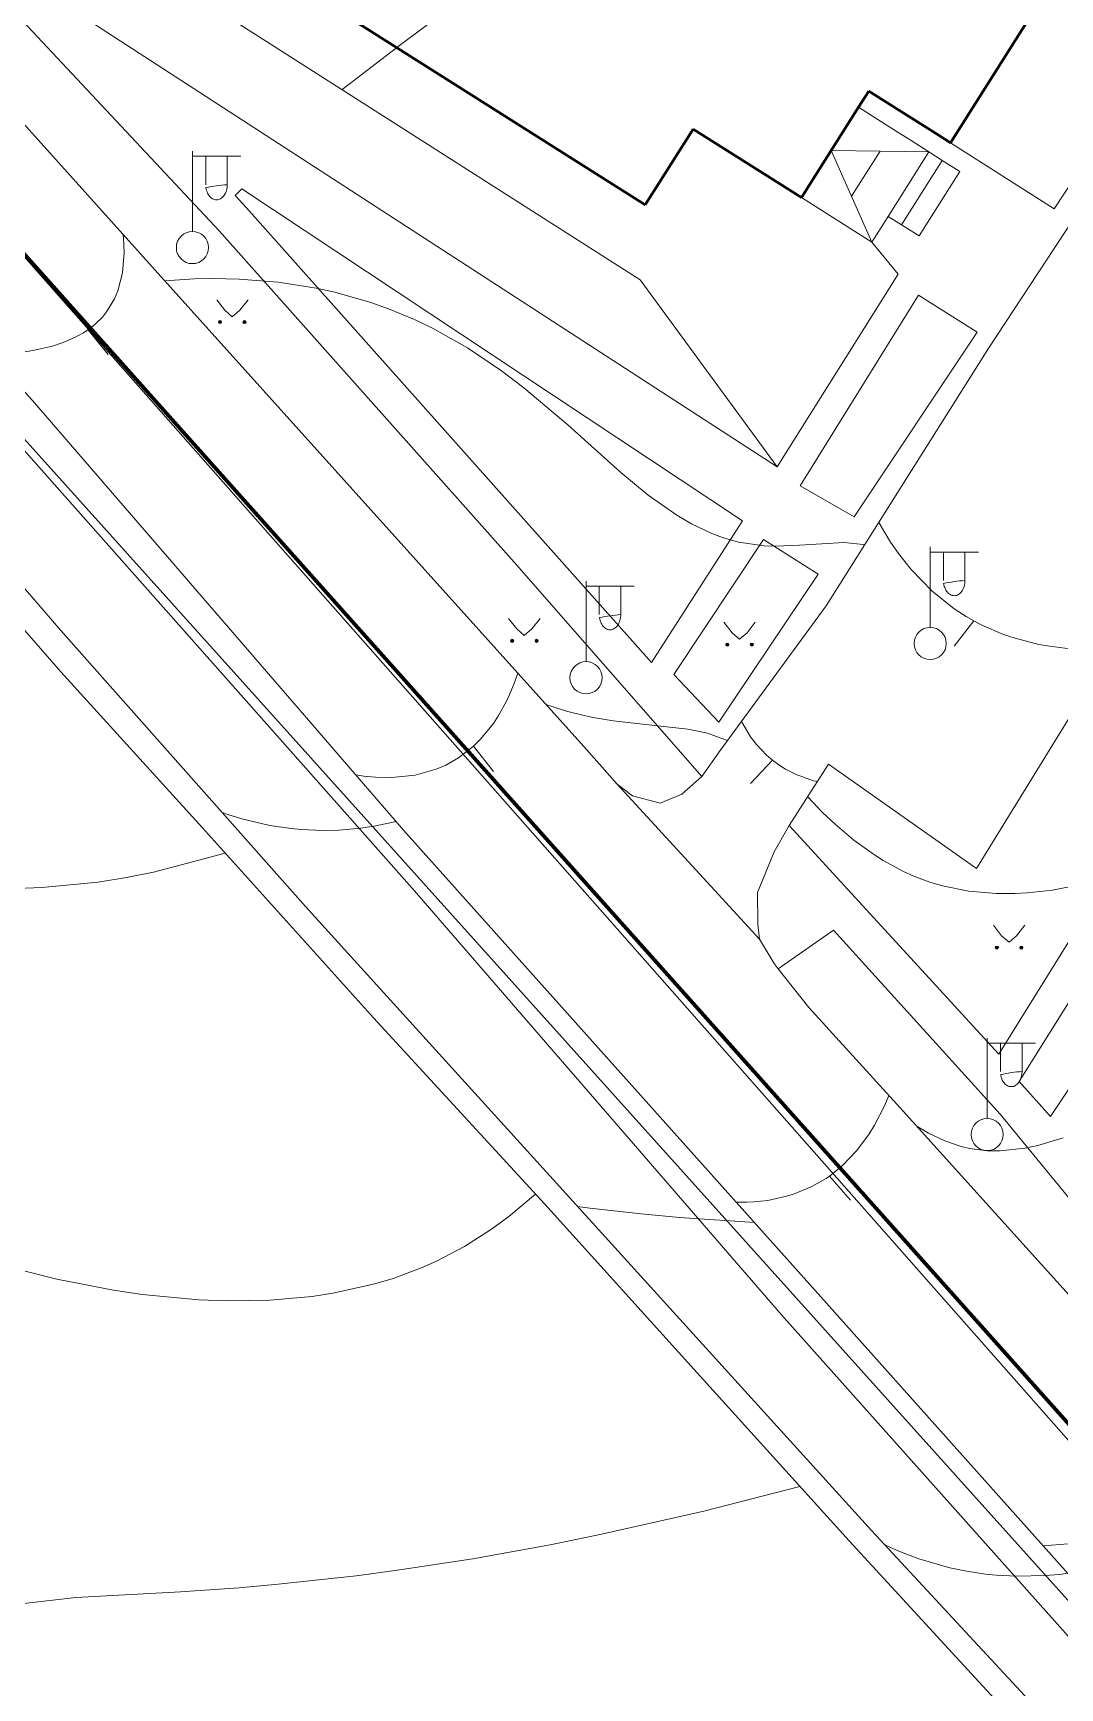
# Model space of a CAD drawing. Extents: x 1000 to 4000, y -5000 to -1000.
# Drawn here: x 1248.3 to 1312.1, y -4492.7 to -4389.8 of the extents above; entities that cross this region are included whole.
import ezdxf

# ---------------------------------------------------------------- set-up
doc = ezdxf.new("R2010")
doc.units = 0
doc.header["$MEASUREMENT"] = 0
for name, color, linetype in [('границы команд_1', 10, 'CONTINUOUS'), ('СЛОЙ_24', 7, 'CONTINUOUS'), ('СЛОЙ_3', 7, 'CONTINUOUS'), ('СЛОЙ_31', 7, 'CONTINUOUS'), ('СЛОЙ_37', 7, 'CONTINUOUS'), ('СЛОЙ_41', 7, 'CONTINUOUS'), ('СЛОЙ_44', 7, 'CONTINUOUS'), ('СЛОЙ_50', 7, 'CONTINUOUS'), ('СЛОЙ_51', 7, 'CONTINUOUS'), ('СЛОЙ_52', 7, 'CONTINUOUS'), ('СЛОЙ_6', 7, 'CONTINUOUS'), ('СЛОЙ_7', 7, 'CONTINUOUS')]:
    doc.layers.add(name, color=color, linetype=linetype)

msp = doc.modelspace()

# ---------------------------------------------------------------- linework, layer by layer
at = {"layer": 'границы команд_1', "color": 6, "lineweight": 100}
msp.add_lwpolyline([(1196.4, -4143.6), (1121.31, -4268.85), (1148.59, -4291.08), (1154.91, -4298.69), (1232.11, -4386.01), (1363.2, -4532.87)], dxfattribs=at)
at = {"layer": 'СЛОЙ_24', "color": 253, "linetype": 'Continuous', "lineweight": 0}
for p, q in [((1250.69, -4388.33), (1294.55, -4416.78)), ((1261.26, -4399.49), (1292.38, -4420.13)), ((1295.98, -4417.95), (1299.34, -4419.87)), ((1293.69, -4421.29), (1297.09, -4423.45)), ((1306.93, -4441.73), (1297.74, -4435.26)), ((1309.58, -4454.98), (1311.53, -4457.16))]:
    msp.add_line(p, q, dxfattribs=at)
for points in [[(1140.01, -4293.02), (1197.12, -4356.39), (1221.77, -4383.92), (1229.39, -4392.03), (1248.25, -4412.65), (1271.31, -4439.35), (1296.75, -4467.78), (1338.05, -4514.04), (1371.17, -4551.18), (1379.31, -4558.8), (1391.69, -4567.95), (1407.42, -4577.58), (1417.64, -4584.28), (1425.49, -4588.74), (1445.73, -4600.43)], [(1158.68, -4316.92), (1177.78, -4337.57), (1205.61, -4368.72), (1245.74, -4415.43), (1246.71, -4414.6), (1272, -4443.13), (1294.81, -4469.49), (1336.12, -4515.77), (1369.31, -4552.99), (1377.6, -4560.75), (1389.58, -4569.33), (1408.97, -4581.23), (1417.53, -4586.51), (1424.17, -4590.44)], [(1249.27, -4349.69), (1250.17, -4349.71), (1251.41, -4350.09), (1271.36, -4362.69), (1288.61, -4373.93), (1289.74, -4374.39), (1293.32, -4372.86), (1296.22, -4371.62), (1300.64, -4371.83), (1304.82, -4373.29), (1309.79, -4375.34), (1318.36, -4380.94), (1319.65, -4382.67), (1320.27, -4384.58), (1320.23, -4387.38), (1319.87, -4389.6), (1318.9, -4392.36), (1307.7, -4409.38)], [(1230.3, -4370.41), (1241.2, -4382.19), (1259.88, -4402.13), (1278.2, -4422.69), (1289.85, -4436.02)], [(1281.01, -4370.89), (1288.21, -4375.03), (1289.89, -4375.65), (1295.49, -4373.43), (1299.22, -4373.29), (1301.75, -4373.74), (1307.88, -4375.87), (1317.43, -4382), (1318.45, -4383.25), (1318.94, -4384.45), (1318.98, -4385.51), (1318.85, -4387.11), (1318.76, -4388.49), (1317.7, -4391.73), (1311.76, -4400.74)], [(1239.47, -4386.27), (1255.88, -4404.55), (1282.53, -4434.16), (1284.6, -4436.5)], [(1337.84, -4391.55), (1306.93, -4441.73)], [(1311.76, -4400.74), (1305.32, -4396.62)], [(1308.33, -4453.29), (1331.69, -4415.69), (1344.9, -4396.41)], [(1309.58, -4454.98), (1330.53, -4421.56), (1346.75, -4397.81)], [(1261.26, -4399.49), (1260.85, -4399.91), (1261.55, -4400.67), (1286.74, -4428.93)], [(1311.53, -4457.16), (1334.11, -4423.19), (1349.25, -4399.46)], [(1300.43, -4402.8), (1302.06, -4404.8), (1294.55, -4416.78)], [(1303.34, -4406.1), (1295.98, -4417.95)], [(1306.97, -4408.39), (1303.34, -4406.1)], [(1306.97, -4408.39), (1299.34, -4419.87)], [(1307.7, -4409.38), (1297.6, -4425.42), (1291.01, -4434.4), (1289.85, -4436.02)], [(1292.38, -4420.13), (1286.74, -4428.93)], [(1293.69, -4421.29), (1288.11, -4429.67)], [(1297.09, -4423.45), (1290.91, -4432.64)], [(1288.11, -4429.67), (1290.91, -4432.64)], [(1295.29, -4439.06), (1297.74, -4435.26)], [(1288.61, -4437.11), (1287.27, -4437.68), (1285.56, -4437.22), (1284.6, -4436.5)], [(1289.85, -4436.02), (1288.61, -4437.11)], [(1293.33, -4443.24), (1294.36, -4440.71), (1295.29, -4439.06)], [(1295.29, -4439.06), (1308.33, -4453.29)], [(1293.44, -4446.14), (1293.35, -4445.21), (1293.33, -4443.24)], [(1294.61, -4447.97), (1294.36, -4447.65), (1293.44, -4446.14)], [(1294.61, -4447.97), (1298.05, -4445.58), (1308.41, -4457.01), (1320.58, -4471.82)], [(1302.19, -4456.62), (1296.52, -4450.39), (1294.61, -4447.97)], [(1302.19, -4456.62), (1315.37, -4471.23), (1317.01, -4472.62)]]:
    msp.add_lwpolyline(points, dxfattribs=at)
at = {"layer": 'СЛОЙ_3', "color": 253, "linetype": 'Continuous', "lineweight": 0}
for p, q in [((1258.19, -4402.14), (1258.19, -4397.14)), ((1258.19, -4400.14), (1258.19, -4397.14)), ((1258.19, -4397.46), (1261.19, -4397.46)), ((1259.02, -4399.23), (1259.02, -4397.46)), ((1260.36, -4399.23), (1260.36, -4397.46)), ((1304.06, -4426.75), (1304.06, -4421.75)), ((1304.06, -4424.75), (1304.06, -4421.75)), ((1304.06, -4422.07), (1307.06, -4422.07)), ((1304.88, -4423.84), (1304.88, -4422.07)), ((1306.22, -4423.84), (1306.22, -4422.07)), ((1282.66, -4428.88), (1282.66, -4423.88)), ((1282.66, -4426.88), (1282.66, -4423.88)), ((1282.66, -4424.19), (1285.66, -4424.19)), ((1283.48, -4425.96), (1283.48, -4424.19)), ((1284.83, -4425.96), (1284.83, -4424.19)), ((1307.6, -4457.28), (1307.6, -4452.28)), ((1307.6, -4455.28), (1307.6, -4452.28)), ((1307.6, -4452.59), (1310.6, -4452.59)), ((1308.42, -4454.36), (1308.42, -4452.59)), ((1309.77, -4454.36), (1309.77, -4452.59))]:
    msp.add_line(p, q, dxfattribs=at)
for points in [[(1260.36, -4399.23, -0.035191), (1260.35, -4399.41, -0.036545), (1260.31, -4399.59, -0.03934), (1260.25, -4399.75, -0.0437), (1260.16, -4399.89, -0.049642), (1260.06, -4400.01, -0.056748), (1259.94, -4400.1, -0.0637), (1259.82, -4400.15, -0.068204), (1259.69, -4400.17, -0.068204), (1259.56, -4400.15, -0.0637), (1259.43, -4400.1, -0.056748), (1259.31, -4400.01, -0.049642), (1259.21, -4399.89, -0.0437), (1259.13, -4399.75, -0.03934), (1259.07, -4399.59, -0.036545), (1259.03, -4399.41, -0.035191)], [(1306.22, -4423.84, -0.035191), (1306.21, -4424.02, -0.036545), (1306.17, -4424.2, -0.03934), (1306.11, -4424.36, -0.0437), (1306.03, -4424.5, -0.049642), (1305.93, -4424.62, -0.056748), (1305.81, -4424.71, -0.0637), (1305.68, -4424.76, -0.068204), (1305.55, -4424.78, -0.068204), (1305.42, -4424.76, -0.0637), (1305.3, -4424.71, -0.056748), (1305.18, -4424.62, -0.049642), (1305.08, -4424.5, -0.0437), (1305, -4424.36, -0.03934), (1304.93, -4424.2, -0.036545), (1304.89, -4424.02, -0.035191)], [(1284.83, -4425.96, -0.035191), (1284.81, -4426.14, -0.036545), (1284.77, -4426.32, -0.03934), (1284.71, -4426.48, -0.0437), (1284.63, -4426.63, -0.049642), (1284.53, -4426.74, -0.056748), (1284.41, -4426.83, -0.0637), (1284.28, -4426.88, -0.068204), (1284.15, -4426.9, -0.068204), (1284.02, -4426.88, -0.0637), (1283.9, -4426.83, -0.056748), (1283.78, -4426.74, -0.049642), (1283.68, -4426.63, -0.0437), (1283.6, -4426.48, -0.03934), (1283.53, -4426.32, -0.036545), (1283.5, -4426.14, -0.035191)], [(1309.77, -4454.36, -0.035191), (1309.75, -4454.55, -0.036545), (1309.72, -4454.72, -0.03934), (1309.65, -4454.89, -0.0437), (1309.57, -4455.03, -0.049642), (1309.47, -4455.15, -0.056748), (1309.35, -4455.23, -0.0637), (1309.23, -4455.29, -0.068204), (1309.1, -4455.3, -0.068204), (1308.96, -4455.29, -0.0637), (1308.84, -4455.23, -0.056748), (1308.72, -4455.15, -0.049642), (1308.62, -4455.03, -0.0437), (1308.54, -4454.89, -0.03934), (1308.47, -4454.72, -0.036545), (1308.44, -4454.55, -0.035191)]]:
    msp.add_lwpolyline(points, format="xyb", close=True, dxfattribs=at)
for centre in [(1258.19, -4403.14), (1304.06, -4427.75), (1282.66, -4429.88), (1307.6, -4458.28)]:
    msp.add_circle(centre, 1, dxfattribs=at)
at = {"layer": 'СЛОЙ_31', "color": 253, "linetype": 'Continuous', "lineweight": 0}
for points in [[(1168.18, -4336.97), (1169.28, -4335.74), (1169.47, -4335.59), (1169.6, -4335.57), (1169.73, -4335.57), (1169.88, -4335.67), (1172.85, -4339.25), (1181.33, -4349.22), (1188.77, -4357), (1195.09, -4363.69), (1206.91, -4377.02), (1214.89, -4386.28), (1222.46, -4395.03), (1232.02, -4406.2), (1244.96, -4421.1), (1250, -4426.95)], [(1250, -4429.52), (1244.94, -4423.72), (1234.45, -4411.67), (1224.25, -4399.92), (1214.49, -4388.69), (1206.41, -4379.38), (1200.78, -4372.84), (1193.71, -4364.9), (1185.07, -4355.57), (1175.97, -4345.89), (1168.18, -4336.97)], [(1250, -4426.95), (1265.23, -4444.11), (1281.22, -4461.73), (1300.41, -4482.9), (1310.48, -4493.76), (1319.64, -4504.52), (1343.76, -4532.35), (1355.67, -4546.35)], [(1356.11, -4550.79), (1350.37, -4544.01), (1344.84, -4537.45), (1339.08, -4530.76), (1333.64, -4524.21), (1328.87, -4518.4), (1323.28, -4511.6), (1318.39, -4505.63), (1309.72, -4495.17), (1299.01, -4483.53), (1289.56, -4473.1), (1280.09, -4462.6), (1269.45, -4451.03), (1258.82, -4439.21), (1250, -4429.52)]]:
    msp.add_lwpolyline(points, dxfattribs=at)
at = {"layer": 'СЛОЙ_37', "color": 253, "linetype": 'Continuous', "lineweight": 0}
msp.add_lwpolyline([(1231.96, -4368.42), (1255.65, -4385.76), (1286.02, -4405.15), (1294.55, -4416.78)], dxfattribs=at)
at = {"layer": 'СЛОЙ_41', "color": 253, "linetype": 'Continuous', "lineweight": 0}
for p, q in [((1259.7, -4406.38), (1260.21, -4407.03)), ((1260.21, -4407.03), (1260.67, -4407.44)), ((1261.14, -4407.03), (1260.67, -4407.44)), ((1261.65, -4406.38), (1261.14, -4407.03)), ((1277.85, -4426.2), (1278.36, -4426.85)), ((1279.8, -4426.2), (1279.29, -4426.85)), ((1291.23, -4426.43), (1291.74, -4427.08)), ((1293.18, -4426.43), (1292.67, -4427.08)), ((1278.36, -4426.85), (1278.82, -4427.26)), ((1279.29, -4426.85), (1278.82, -4427.26)), ((1291.74, -4427.08), (1292.2, -4427.49)), ((1292.67, -4427.08), (1292.2, -4427.49)), ((1307.99, -4445.27), (1308.5, -4445.92)), ((1308.5, -4445.92), (1308.96, -4446.33)), ((1309.43, -4445.92), (1308.96, -4446.33)), ((1309.94, -4445.27), (1309.43, -4445.92))]:
    msp.add_line(p, q, dxfattribs=at)
for centre in [(1259.91, -4407.77), (1261.43, -4407.77), (1278.07, -4427.59), (1279.59, -4427.59), (1291.45, -4427.82), (1292.97, -4427.82), (1308.2, -4446.66), (1309.72, -4446.66)]:
    msp.add_circle(centre, 0.0976, dxfattribs=at)
for points in [[(1259.82, -4407.79), (1259.81, -4407.77), (1259.82, -4407.75)], [(1259.83, -4407.82), (1259.82, -4407.73), (1259.83, -4407.71)], [(1259.82, -4407.81), (1259.82, -4407.75), (1259.82, -4407.73)], [(1259.82, -4407.81), (1259.82, -4407.73), (1259.83, -4407.82)], [(1259.82, -4407.79), (1259.82, -4407.75), (1259.82, -4407.81)], [(1259.84, -4407.84), (1259.83, -4407.71), (1259.84, -4407.7)], [(1259.83, -4407.82), (1259.83, -4407.71), (1259.84, -4407.84)], [(1259.86, -4407.85), (1259.84, -4407.7), (1259.86, -4407.69)], [(1259.84, -4407.84), (1259.84, -4407.7), (1259.86, -4407.85)], [(1259.87, -4407.86), (1259.86, -4407.69), (1259.87, -4407.68)], [(1259.86, -4407.85), (1259.86, -4407.69), (1259.87, -4407.86)], [(1259.89, -4407.86), (1259.87, -4407.68), (1259.89, -4407.67)], [(1259.87, -4407.86), (1259.87, -4407.68), (1259.89, -4407.86)], [(1259.89, -4407.86), (1259.89, -4407.67), (1259.91, -4407.87)], [(1259.91, -4407.87), (1259.89, -4407.67), (1259.91, -4407.67)], [(1261.34, -4407.79), (1261.33, -4407.77), (1261.34, -4407.75)], [(1261.35, -4407.82), (1261.34, -4407.73), (1261.35, -4407.71)], [(1261.34, -4407.81), (1261.34, -4407.75), (1261.34, -4407.73)], [(1261.34, -4407.81), (1261.34, -4407.73), (1261.35, -4407.82)], [(1261.34, -4407.79), (1261.34, -4407.75), (1261.34, -4407.81)], [(1261.36, -4407.84), (1261.35, -4407.71), (1261.36, -4407.7)], [(1261.35, -4407.82), (1261.35, -4407.71), (1261.36, -4407.84)], [(1261.38, -4407.85), (1261.36, -4407.7), (1261.38, -4407.69)], [(1261.36, -4407.84), (1261.36, -4407.7), (1261.38, -4407.85)], [(1261.4, -4407.86), (1261.38, -4407.69), (1261.4, -4407.68)], [(1261.38, -4407.85), (1261.38, -4407.69), (1261.4, -4407.86)], [(1261.41, -4407.86), (1261.4, -4407.68), (1261.41, -4407.67)], [(1261.4, -4407.86), (1261.4, -4407.68), (1261.41, -4407.86)], [(1261.41, -4407.86), (1261.41, -4407.67), (1261.43, -4407.87)], [(1261.43, -4407.87), (1261.41, -4407.67), (1261.43, -4407.67)], [(1277.98, -4427.63), (1277.97, -4427.57), (1277.98, -4427.55)], [(1277.97, -4427.61), (1277.97, -4427.59), (1277.97, -4427.57)], [(1277.97, -4427.61), (1277.97, -4427.57), (1277.98, -4427.63)], [(1278, -4427.66), (1277.98, -4427.54), (1278, -4427.52)], [(1277.98, -4427.65), (1277.98, -4427.55), (1277.98, -4427.54)], [(1277.98, -4427.65), (1277.98, -4427.54), (1278, -4427.66)], [(1277.98, -4427.63), (1277.98, -4427.55), (1277.98, -4427.65)], [(1278.01, -4427.67), (1278, -4427.52), (1278.01, -4427.51)], [(1278, -4427.66), (1278, -4427.52), (1278.01, -4427.67)], [(1278.03, -4427.68), (1278.01, -4427.51), (1278.03, -4427.5)], [(1278.01, -4427.67), (1278.01, -4427.51), (1278.03, -4427.68)], [(1278.03, -4427.68), (1278.03, -4427.5), (1278.05, -4427.69)], [(1278.05, -4427.69), (1278.03, -4427.5), (1278.05, -4427.5)], [(1278.07, -4427.69), (1278.05, -4427.5), (1278.07, -4427.49)], [(1278.05, -4427.69), (1278.05, -4427.5), (1278.07, -4427.69)], [(1279.5, -4427.63), (1279.49, -4427.57), (1279.5, -4427.55)], [(1279.49, -4427.61), (1279.49, -4427.59), (1279.49, -4427.57)], [(1279.49, -4427.61), (1279.49, -4427.57), (1279.5, -4427.63)], [(1279.51, -4427.65), (1279.5, -4427.55), (1279.51, -4427.54)], [(1279.5, -4427.63), (1279.5, -4427.55), (1279.51, -4427.65)], [(1279.52, -4427.66), (1279.51, -4427.54), (1279.52, -4427.52)], [(1279.51, -4427.65), (1279.51, -4427.54), (1279.52, -4427.66)], [(1279.53, -4427.67), (1279.52, -4427.52), (1279.53, -4427.51)], [(1279.52, -4427.66), (1279.52, -4427.52), (1279.53, -4427.67)], [(1279.55, -4427.68), (1279.53, -4427.51), (1279.55, -4427.5)], [(1279.53, -4427.67), (1279.53, -4427.51), (1279.55, -4427.68)], [(1279.55, -4427.68), (1279.55, -4427.5), (1279.57, -4427.69)], [(1279.57, -4427.69), (1279.55, -4427.5), (1279.57, -4427.5)], [(1279.59, -4427.69), (1279.57, -4427.5), (1279.59, -4427.49)], [(1279.57, -4427.69), (1279.57, -4427.5), (1279.59, -4427.69)], [(1291.36, -4427.86), (1291.35, -4427.8), (1291.36, -4427.78)], [(1291.35, -4427.84), (1291.35, -4427.82), (1291.35, -4427.8)], [(1291.35, -4427.84), (1291.35, -4427.8), (1291.36, -4427.86)], [(1291.37, -4427.87), (1291.36, -4427.78), (1291.37, -4427.76)], [(1291.36, -4427.86), (1291.36, -4427.78), (1291.37, -4427.87)], [(1291.38, -4427.89), (1291.37, -4427.76), (1291.38, -4427.75)], [(1291.37, -4427.87), (1291.37, -4427.76), (1291.38, -4427.89)], [(1291.39, -4427.9), (1291.38, -4427.75), (1291.39, -4427.74)], [(1291.38, -4427.89), (1291.38, -4427.75), (1291.39, -4427.9)], [(1291.41, -4427.91), (1291.39, -4427.74), (1291.41, -4427.73)], [(1291.39, -4427.9), (1291.39, -4427.74), (1291.41, -4427.91)], [(1291.43, -4427.91), (1291.41, -4427.73), (1291.43, -4427.72)], [(1291.41, -4427.91), (1291.41, -4427.73), (1291.43, -4427.91)], [(1291.43, -4427.91), (1291.43, -4427.72), (1291.45, -4427.92)], [(1291.45, -4427.92), (1291.43, -4427.72), (1291.45, -4427.72)], [(1292.88, -4427.86), (1292.87, -4427.8), (1292.88, -4427.78)], [(1292.87, -4427.84), (1292.87, -4427.82), (1292.87, -4427.8)], [(1292.87, -4427.84), (1292.87, -4427.8), (1292.88, -4427.86)], [(1292.89, -4427.87), (1292.88, -4427.78), (1292.89, -4427.76)], [(1292.88, -4427.86), (1292.88, -4427.78), (1292.89, -4427.87)], [(1292.9, -4427.89), (1292.89, -4427.76), (1292.9, -4427.75)], [(1292.89, -4427.87), (1292.89, -4427.76), (1292.9, -4427.89)], [(1292.91, -4427.9), (1292.9, -4427.75), (1292.91, -4427.74)], [(1292.9, -4427.89), (1292.9, -4427.75), (1292.91, -4427.9)], [(1292.93, -4427.91), (1292.91, -4427.74), (1292.93, -4427.73)], [(1292.91, -4427.9), (1292.91, -4427.74), (1292.93, -4427.91)], [(1292.95, -4427.91), (1292.93, -4427.73), (1292.95, -4427.72)], [(1292.93, -4427.91), (1292.93, -4427.73), (1292.95, -4427.91)], [(1292.95, -4427.91), (1292.95, -4427.72), (1292.97, -4427.92)], [(1292.97, -4427.92), (1292.95, -4427.72), (1292.97, -4427.72)], [(1308.11, -4446.68), (1308.1, -4446.66), (1308.11, -4446.64)], [(1308.12, -4446.71), (1308.11, -4446.62), (1308.12, -4446.6)], [(1308.11, -4446.7), (1308.11, -4446.64), (1308.11, -4446.62)], [(1308.11, -4446.7), (1308.11, -4446.62), (1308.12, -4446.71)], [(1308.11, -4446.68), (1308.11, -4446.64), (1308.11, -4446.7)], [(1308.13, -4446.73), (1308.12, -4446.6), (1308.13, -4446.59)], [(1308.12, -4446.71), (1308.12, -4446.6), (1308.13, -4446.73)], [(1308.15, -4446.74), (1308.13, -4446.59), (1308.15, -4446.58)], [(1308.13, -4446.73), (1308.13, -4446.59), (1308.15, -4446.74)], [(1308.16, -4446.75), (1308.15, -4446.58), (1308.16, -4446.57)], [(1308.15, -4446.74), (1308.15, -4446.58), (1308.16, -4446.75)], [(1308.18, -4446.75), (1308.16, -4446.57), (1308.18, -4446.56)], [(1308.16, -4446.75), (1308.16, -4446.57), (1308.18, -4446.75)], [(1308.18, -4446.75), (1308.18, -4446.56), (1308.2, -4446.76)], [(1308.2, -4446.76), (1308.18, -4446.56), (1308.2, -4446.56)], [(1309.63, -4446.68), (1309.62, -4446.66), (1309.63, -4446.64)], [(1309.64, -4446.71), (1309.63, -4446.62), (1309.64, -4446.6)], [(1309.63, -4446.7), (1309.63, -4446.64), (1309.63, -4446.62)], [(1309.63, -4446.7), (1309.63, -4446.62), (1309.64, -4446.71)], [(1309.63, -4446.68), (1309.63, -4446.64), (1309.63, -4446.7)], [(1309.65, -4446.73), (1309.64, -4446.6), (1309.65, -4446.59)], [(1309.64, -4446.71), (1309.64, -4446.6), (1309.65, -4446.73)], [(1309.67, -4446.74), (1309.65, -4446.59), (1309.67, -4446.58)], [(1309.65, -4446.73), (1309.65, -4446.59), (1309.67, -4446.74)], [(1309.69, -4446.75), (1309.67, -4446.58), (1309.69, -4446.57)], [(1309.67, -4446.74), (1309.67, -4446.58), (1309.69, -4446.75)], [(1309.7, -4446.75), (1309.69, -4446.57), (1309.7, -4446.56)], [(1309.69, -4446.75), (1309.69, -4446.57), (1309.7, -4446.75)], [(1309.7, -4446.75), (1309.7, -4446.56), (1309.72, -4446.76)], [(1309.72, -4446.76), (1309.7, -4446.56), (1309.72, -4446.56)]]:
    msp.add_solid(points, dxfattribs=at)
at = {"layer": 'СЛОЙ_41', "color": 253, "linetype": 'Continuous', "lineweight": 0, "extrusion": (0, 0, -1)}
for points in [[(-1259.91, -4407.87), (-1259.91, -4407.67), (-1259.93, -4407.86)], [(-1259.93, -4407.86), (-1259.91, -4407.67), (-1259.93, -4407.67)], [(-1259.93, -4407.86), (-1259.93, -4407.67), (-1259.95, -4407.86)], [(-1259.95, -4407.86), (-1259.93, -4407.67), (-1259.95, -4407.68)], [(-1259.95, -4407.86), (-1259.95, -4407.68), (-1259.97, -4407.85)], [(-1259.97, -4407.85), (-1259.95, -4407.68), (-1259.97, -4407.69)], [(-1259.97, -4407.85), (-1259.97, -4407.69), (-1259.98, -4407.84)], [(-1259.98, -4407.84), (-1259.97, -4407.69), (-1259.98, -4407.7)], [(-1259.98, -4407.84), (-1259.98, -4407.7), (-1259.99, -4407.82)], [(-1259.99, -4407.82), (-1259.98, -4407.7), (-1259.99, -4407.71)], [(-1259.99, -4407.82), (-1259.99, -4407.71), (-1260, -4407.81)], [(-1260, -4407.81), (-1259.99, -4407.71), (-1260, -4407.73)], [(-1260, -4407.81), (-1260, -4407.73), (-1260.01, -4407.79)], [(-1260.01, -4407.79), (-1260, -4407.73), (-1260.01, -4407.75)], [(-1260.01, -4407.79), (-1260.01, -4407.75), (-1260.01, -4407.77)], [(-1261.43, -4407.87), (-1261.43, -4407.67), (-1261.45, -4407.86)], [(-1261.45, -4407.86), (-1261.43, -4407.67), (-1261.45, -4407.67)], [(-1261.45, -4407.86), (-1261.45, -4407.67), (-1261.47, -4407.86)], [(-1261.47, -4407.86), (-1261.45, -4407.67), (-1261.47, -4407.68)], [(-1261.47, -4407.86), (-1261.47, -4407.68), (-1261.49, -4407.85)], [(-1261.49, -4407.85), (-1261.47, -4407.68), (-1261.49, -4407.69)], [(-1261.49, -4407.85), (-1261.49, -4407.69), (-1261.5, -4407.84)], [(-1261.5, -4407.84), (-1261.49, -4407.69), (-1261.5, -4407.7)], [(-1261.5, -4407.84), (-1261.5, -4407.7), (-1261.51, -4407.82)], [(-1261.51, -4407.82), (-1261.5, -4407.7), (-1261.51, -4407.71)], [(-1261.51, -4407.82), (-1261.51, -4407.71), (-1261.52, -4407.81)], [(-1261.52, -4407.81), (-1261.51, -4407.71), (-1261.52, -4407.73)], [(-1261.52, -4407.81), (-1261.52, -4407.73), (-1261.53, -4407.79)], [(-1261.53, -4407.79), (-1261.52, -4407.73), (-1261.53, -4407.75)], [(-1261.53, -4407.79), (-1261.53, -4407.75), (-1261.53, -4407.77)], [(-1278.07, -4427.69), (-1278.07, -4427.49), (-1278.08, -4427.69)], [(-1278.08, -4427.69), (-1278.07, -4427.49), (-1278.08, -4427.5)], [(-1278.08, -4427.69), (-1278.08, -4427.5), (-1278.1, -4427.68)], [(-1278.1, -4427.68), (-1278.08, -4427.5), (-1278.1, -4427.5)], [(-1278.1, -4427.68), (-1278.1, -4427.5), (-1278.12, -4427.67)], [(-1278.12, -4427.67), (-1278.1, -4427.5), (-1278.12, -4427.51)], [(-1278.12, -4427.67), (-1278.12, -4427.51), (-1278.13, -4427.66)], [(-1278.13, -4427.66), (-1278.12, -4427.51), (-1278.13, -4427.52)], [(-1278.13, -4427.66), (-1278.13, -4427.52), (-1278.15, -4427.65)], [(-1278.15, -4427.65), (-1278.13, -4427.52), (-1278.15, -4427.54)], [(-1278.15, -4427.65), (-1278.15, -4427.54), (-1278.16, -4427.63)], [(-1278.16, -4427.63), (-1278.15, -4427.54), (-1278.16, -4427.55)], [(-1278.16, -4427.63), (-1278.16, -4427.55), (-1278.16, -4427.61)], [(-1278.16, -4427.61), (-1278.16, -4427.55), (-1278.16, -4427.57)], [(-1278.16, -4427.61), (-1278.16, -4427.57), (-1278.16, -4427.59)], [(-1279.59, -4427.69), (-1279.59, -4427.49), (-1279.61, -4427.69)], [(-1279.61, -4427.69), (-1279.59, -4427.49), (-1279.61, -4427.5)], [(-1279.61, -4427.69), (-1279.61, -4427.5), (-1279.62, -4427.68)], [(-1279.62, -4427.68), (-1279.61, -4427.5), (-1279.62, -4427.5)], [(-1279.62, -4427.68), (-1279.62, -4427.5), (-1279.64, -4427.67)], [(-1279.64, -4427.67), (-1279.62, -4427.5), (-1279.64, -4427.51)], [(-1279.64, -4427.67), (-1279.64, -4427.51), (-1279.66, -4427.66)], [(-1279.66, -4427.66), (-1279.64, -4427.51), (-1279.66, -4427.52)], [(-1279.66, -4427.66), (-1279.66, -4427.52), (-1279.67, -4427.65)], [(-1279.67, -4427.65), (-1279.66, -4427.52), (-1279.67, -4427.54)], [(-1279.67, -4427.65), (-1279.67, -4427.54), (-1279.68, -4427.63)], [(-1279.68, -4427.63), (-1279.67, -4427.54), (-1279.68, -4427.55)], [(-1279.68, -4427.63), (-1279.68, -4427.55), (-1279.68, -4427.61)], [(-1279.68, -4427.61), (-1279.68, -4427.55), (-1279.68, -4427.57)], [(-1279.68, -4427.61), (-1279.68, -4427.57), (-1279.68, -4427.59)], [(-1291.45, -4427.92), (-1291.45, -4427.72), (-1291.47, -4427.91)], [(-1291.47, -4427.91), (-1291.45, -4427.72), (-1291.47, -4427.72)], [(-1291.47, -4427.91), (-1291.47, -4427.72), (-1291.48, -4427.91)], [(-1291.48, -4427.91), (-1291.47, -4427.72), (-1291.48, -4427.73)], [(-1291.48, -4427.91), (-1291.48, -4427.73), (-1291.5, -4427.9)], [(-1291.5, -4427.9), (-1291.48, -4427.73), (-1291.5, -4427.74)], [(-1291.5, -4427.9), (-1291.5, -4427.74), (-1291.52, -4427.89)], [(-1291.52, -4427.89), (-1291.5, -4427.74), (-1291.52, -4427.75)], [(-1291.52, -4427.89), (-1291.52, -4427.75), (-1291.53, -4427.87)], [(-1291.53, -4427.87), (-1291.52, -4427.75), (-1291.53, -4427.76)], [(-1291.53, -4427.87), (-1291.53, -4427.76), (-1291.54, -4427.86)], [(-1291.54, -4427.86), (-1291.53, -4427.76), (-1291.54, -4427.78)], [(-1291.54, -4427.86), (-1291.54, -4427.78), (-1291.54, -4427.84)], [(-1291.54, -4427.84), (-1291.54, -4427.78), (-1291.54, -4427.8)], [(-1291.54, -4427.84), (-1291.54, -4427.8), (-1291.55, -4427.82)], [(-1292.97, -4427.92), (-1292.97, -4427.72), (-1292.99, -4427.91)], [(-1292.99, -4427.91), (-1292.97, -4427.72), (-1292.99, -4427.72)], [(-1292.99, -4427.91), (-1292.99, -4427.72), (-1293.01, -4427.91)], [(-1293.01, -4427.91), (-1292.99, -4427.72), (-1293.01, -4427.73)], [(-1293.01, -4427.91), (-1293.01, -4427.73), (-1293.02, -4427.9)], [(-1293.02, -4427.9), (-1293.01, -4427.73), (-1293.02, -4427.74)], [(-1293.02, -4427.9), (-1293.02, -4427.74), (-1293.04, -4427.89)], [(-1293.04, -4427.89), (-1293.02, -4427.74), (-1293.04, -4427.75)], [(-1293.04, -4427.89), (-1293.04, -4427.75), (-1293.05, -4427.87)], [(-1293.05, -4427.87), (-1293.04, -4427.75), (-1293.05, -4427.76)], [(-1293.05, -4427.87), (-1293.05, -4427.76), (-1293.06, -4427.86)], [(-1293.06, -4427.86), (-1293.05, -4427.76), (-1293.06, -4427.78)], [(-1293.06, -4427.86), (-1293.06, -4427.78), (-1293.06, -4427.84)], [(-1293.06, -4427.84), (-1293.06, -4427.78), (-1293.06, -4427.8)], [(-1293.06, -4427.84), (-1293.06, -4427.8), (-1293.07, -4427.82)], [(-1308.2, -4446.76), (-1308.2, -4446.56), (-1308.22, -4446.75)], [(-1308.22, -4446.75), (-1308.2, -4446.56), (-1308.22, -4446.56)], [(-1308.22, -4446.75), (-1308.22, -4446.56), (-1308.24, -4446.75)], [(-1308.24, -4446.75), (-1308.22, -4446.56), (-1308.24, -4446.57)], [(-1308.24, -4446.75), (-1308.24, -4446.57), (-1308.26, -4446.74)], [(-1308.26, -4446.74), (-1308.24, -4446.57), (-1308.26, -4446.58)], [(-1308.26, -4446.74), (-1308.26, -4446.58), (-1308.27, -4446.73)], [(-1308.27, -4446.73), (-1308.26, -4446.58), (-1308.27, -4446.59)], [(-1308.27, -4446.73), (-1308.27, -4446.59), (-1308.28, -4446.71)], [(-1308.28, -4446.71), (-1308.27, -4446.59), (-1308.28, -4446.6)], [(-1308.28, -4446.71), (-1308.28, -4446.6), (-1308.29, -4446.7)], [(-1308.29, -4446.7), (-1308.28, -4446.6), (-1308.29, -4446.62)], [(-1308.29, -4446.7), (-1308.29, -4446.62), (-1308.3, -4446.68)], [(-1308.3, -4446.68), (-1308.29, -4446.62), (-1308.3, -4446.64)], [(-1308.3, -4446.68), (-1308.3, -4446.64), (-1308.3, -4446.66)], [(-1309.72, -4446.76), (-1309.72, -4446.56), (-1309.74, -4446.75)], [(-1309.74, -4446.75), (-1309.72, -4446.56), (-1309.74, -4446.56)], [(-1309.74, -4446.75), (-1309.74, -4446.56), (-1309.76, -4446.75)], [(-1309.76, -4446.75), (-1309.74, -4446.56), (-1309.76, -4446.57)], [(-1309.76, -4446.75), (-1309.76, -4446.57), (-1309.78, -4446.74)], [(-1309.78, -4446.74), (-1309.76, -4446.57), (-1309.78, -4446.58)], [(-1309.78, -4446.74), (-1309.78, -4446.58), (-1309.79, -4446.73)], [(-1309.79, -4446.73), (-1309.78, -4446.58), (-1309.79, -4446.59)], [(-1309.79, -4446.73), (-1309.79, -4446.59), (-1309.8, -4446.71)], [(-1309.8, -4446.71), (-1309.79, -4446.59), (-1309.8, -4446.6)], [(-1309.8, -4446.71), (-1309.8, -4446.6), (-1309.81, -4446.7)], [(-1309.81, -4446.7), (-1309.8, -4446.6), (-1309.81, -4446.62)], [(-1309.81, -4446.7), (-1309.81, -4446.62), (-1309.82, -4446.68)], [(-1309.82, -4446.68), (-1309.81, -4446.62), (-1309.82, -4446.64)], [(-1309.82, -4446.68), (-1309.82, -4446.64), (-1309.82, -4446.66)]]:
    msp.add_solid(points, dxfattribs=at)
at = {"layer": 'СЛОЙ_44', "color": 253, "linetype": 'Continuous', "lineweight": 0}
msp.add_lwpolyline([(1000, -4450.29), (1087.06, -4317.23), (1114.08, -4276.5), (1162.4, -4320.08), (1355.82, -4535.3)], dxfattribs=at)
at = {"layer": 'СЛОЙ_50', "color": 253, "linetype": 'Continuous', "lineweight": 0}
for p, q in [((1251.69, -4408.23), (1252.95, -4409.79)), ((1275.67, -4434.14), (1276.91, -4435.71))]:
    msp.add_line(p, q, dxfattribs=at)
for points in [[(1267.49, -4393.32), (1271.15, -4390.51), (1273.75, -4388.57), (1279, -4384.77), (1286, -4379.92), (1289.57, -4377.59), (1295.01, -4374.26), (1299.46, -4371.77)], [(1253.89, -4402.34), (1253.91, -4402.53), (1253.95, -4403.44), (1253.85, -4404.7), (1253.56, -4405.82), (1253.35, -4406.32), (1252.85, -4407.13), (1252.59, -4407.46), (1252.18, -4407.86), (1251.97, -4408.04), (1251.42, -4408.43), (1251.03, -4408.65), (1250.45, -4408.92), (1250.15, -4409.05), (1249.5, -4409.26), (1248.55, -4409.48), (1248.04, -4409.57), (1246.81, -4409.7), (1245.58, -4409.73)], [(1256.46, -4405.2), (1258.32, -4405.09), (1259.44, -4405.07), (1261.1, -4405.1), (1263.53, -4405.3), (1265.89, -4405.67), (1267.04, -4405.92), (1269.29, -4406.55), (1270.39, -4406.94), (1271.99, -4407.61), (1273.11, -4408.15), (1275.3, -4409.38), (1277.41, -4410.81), (1278.8, -4411.85), (1281.53, -4414.15), (1284.82, -4417.13), (1286.53, -4418.54), (1288.3, -4419.78), (1289.22, -4420.32), (1290.49, -4420.92), (1291.14, -4421.16), (1292.15, -4421.45), (1293.73, -4421.68), (1294.46, -4421.71), (1295.93, -4421.65), (1298.71, -4421.48), (1299.88, -4421.59), (1299.99, -4421.62)], [(1300.86, -4420.23), (1301.59, -4421.45), (1302.09, -4422.16), (1302.88, -4423.16), (1304.16, -4424.48), (1305.55, -4425.59), (1306.29, -4426.08), (1306.77, -4426.34), (1307.26, -4426.61), (1308.62, -4427.2), (1309.33, -4427.43), (1310.81, -4427.81), (1311.49, -4427.92), (1312.43, -4428.04), (1312.91, -4428.08), (1314.01, -4428.12), (1314.86, -4428.1), (1315.34, -4428.07)], [(1306.77, -4426.34), (1305.55, -4427.92)], [(1268.34, -4435.91), (1268.85, -4436), (1269.57, -4436.06), (1270.59, -4436.08), (1272.03, -4435.93), (1273.34, -4435.57), (1273.95, -4435.31), (1274.73, -4434.87), (1275.67, -4434.14), (1276.1, -4433.71), (1276.9, -4432.72), (1277.22, -4432.23), (1277.62, -4431.52), (1277.81, -4431.14), (1278.19, -4430.23), (1278.42, -4429.6)], [(1280.17, -4431.54), (1280.62, -4431.7), (1281.44, -4431.95), (1282.54, -4432.23), (1283.1, -4432.35), (1284.35, -4432.56), (1286.38, -4432.78), (1288.99, -4433.07), (1290.21, -4433.33), (1291.34, -4433.74), (1291.45, -4433.8)], [(1292.33, -4432.6), (1292.88, -4433.55), (1293.26, -4434.04), (1293.88, -4434.7), (1294.26, -4435), (1294.65, -4435.3), (1295.06, -4435.56), (1295.72, -4435.9), (1296.81, -4436.29), (1297.04, -4436.33)], [(1294.26, -4435), (1292.89, -4436.45)], [(1296.44, -4437.28), (1297.37, -4438.26), (1298.15, -4438.98), (1299.32, -4439.98), (1300.53, -4440.85), (1301.14, -4441.24), (1302.4, -4441.93), (1303.04, -4442.22), (1304.03, -4442.59), (1304.82, -4442.82), (1306.46, -4443.15), (1308.15, -4443.29), (1309.31, -4443.29), (1310.08, -4443.25), (1311.66, -4443.08), (1313.44, -4442.74)], [(1270.85, -4438.81), (1269.6, -4439.09), (1268.67, -4439.23), (1267.29, -4439.35), (1266.3, -4439.37), (1264.98, -4439.32), (1264.33, -4439.25), (1263.01, -4439.06), (1261.26, -4438.65), (1260.39, -4438.39), (1260.03, -4438.25)], [(1260.23, -4440.78), (1255.76, -4441.96), (1254.09, -4442.3), (1252.34, -4442.58), (1248.82, -4442.93), (1245.27, -4443.07)], [(1292.03, -4462.49), (1292.66, -4462.49), (1293.1, -4462.47), (1293.96, -4462.37), (1295.04, -4462.14), (1295.56, -4461.99), (1296.66, -4461.54), (1297.58, -4461.01), (1297.79, -4460.86), (1298.01, -4460.7), (1298.63, -4460.19), (1299.48, -4459.3), (1300.25, -4458.27), (1300.6, -4457.7), (1301.24, -4456.45), (1301.49, -4455.85)], [(1303.21, -4457.75), (1303.29, -4457.81), (1303.95, -4458.2), (1304.96, -4458.68), (1305.98, -4459.03), (1306.5, -4459.15), (1307.63, -4459.29), (1308.4, -4459.3), (1309.96, -4459.13), (1310.75, -4458.97), (1312.33, -4458.49)], [(1297.79, -4460.86), (1299.11, -4462.36)], [(1246.33, -4466.39), (1249.77, -4467.26), (1253.28, -4467.95), (1255.06, -4468.22), (1258.58, -4468.55), (1260.36, -4468.62), (1263.01, -4468.58), (1265.63, -4468.34), (1266.92, -4468.15), (1269.45, -4467.59), (1270.68, -4467.22), (1272.47, -4466.55), (1273.36, -4466.15), (1275.1, -4465.23), (1276.78, -4464.16), (1277.86, -4463.37), (1279.52, -4461.99)], [(1293.15, -4463.74), (1288.47, -4463.43), (1286.08, -4463.21), (1282.9, -4462.85), (1282.14, -4462.75)], [(1311.09, -4483.84), (1312.63, -4483.73), (1314.02, -4483.54), (1316.12, -4483.08), (1317.52, -4482.62), (1318.23, -4482.33), (1318.76, -4482.08), (1319.29, -4481.83), (1320.36, -4481.23), (1321.07, -4480.78), (1322.52, -4479.75), (1324.74, -4477.92), (1326.26, -4476.51), (1328.11, -4474.66)], [(1295.95, -4480.15), (1289.98, -4481.69), (1283.63, -4483.13), (1280.44, -4483.78), (1275.62, -4484.65), (1270.79, -4485.39), (1268.37, -4485.71), (1263.52, -4486.24), (1261.09, -4486.46), (1257.44, -4486.7), (1250.95, -4487.06), (1247.7, -4487.43)], [(1301.22, -4483.76), (1301.28, -4483.8), (1302.11, -4484.17), (1303.36, -4484.65), (1305.28, -4485.21), (1306.22, -4485.41), (1307.5, -4485.6), (1308.15, -4485.67), (1309.45, -4485.74), (1311.21, -4485.7), (1312.11, -4485.63), (1312.62, -4485.55)]]:
    msp.add_lwpolyline(points, dxfattribs=at)
at = {"layer": 'СЛОЙ_51', "color": 253, "linetype": 'Continuous', "lineweight": 0}
msp.add_lwpolyline([(1121.31, -4268.85), (1148.59, -4291.08), (1216.5, -4368.31), (1324.31, -4490.49), (1379.94, -4551.27)], dxfattribs=at)
at = {"layer": 'СЛОЙ_52', "color": 253, "linetype": 'Continuous', "lineweight": 0}
msp.add_line((1284.6, -4436.5), (1293.44, -4446.14), dxfattribs=at)
at = {"layer": 'СЛОЙ_6', "color": 253, "linetype": 'Continuous', "lineweight": 50}
for p, q in [((1259.47, -4383.48), (1286.34, -4400.48)), ((1311.34, -4387.1), (1305.32, -4396.62)), ((1300.25, -4393.41), (1304.62, -4396.17)), ((1289.32, -4395.77), (1286.34, -4400.48)), ((1289.32, -4395.77), (1296.05, -4400.03)), ((1304.62, -4396.17), (1305.32, -4396.62))]:
    msp.add_line(p, q, dxfattribs=at)
at = {"layer": 'СЛОЙ_6', "color": 253, "linetype": 'Continuous', "lineweight": 40}
for points in [[(1300.25, -4393.41), (1299.6, -4394.42)], [(1299.6, -4394.42), (1296.05, -4400.03)]]:
    msp.add_lwpolyline(points, dxfattribs=at)
at = {"layer": 'СЛОЙ_7', "color": 253, "linetype": 'Continuous', "lineweight": 0}
for p, q in [((1299.6, -4394.42), (1301.78, -4395.8)), ((1301.78, -4395.8), (1302.88, -4396.49)), ((1302.88, -4396.49), (1303.98, -4397.19)), ((1300.94, -4397.14), (1297.91, -4397.1)), ((1297.91, -4397.1), (1300.43, -4402.8)), ((1299.17, -4399.95), (1300.94, -4397.14)), ((1303.98, -4397.19), (1300.94, -4397.14)), ((1303.98, -4397.19), (1301.44, -4401.2)), ((1302.27, -4401.73), (1304.81, -4397.72)), ((1304.81, -4397.72), (1303.98, -4397.19)), ((1305.91, -4398.41), (1304.81, -4397.72)), ((1303.37, -4402.42), (1305.91, -4398.41)), ((1300.43, -4402.8), (1296.05, -4400.03)), ((1301.44, -4401.2), (1300.43, -4402.8)), ((1301.44, -4401.2), (1302.27, -4401.73)), ((1302.27, -4401.73), (1303.37, -4402.42))]:
    msp.add_line(p, q, dxfattribs=at)

doc.saveas('drawing.dxf')
